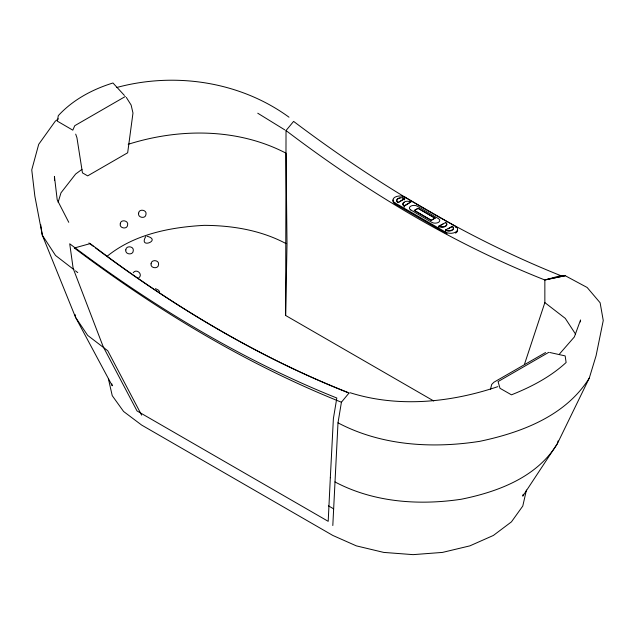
<?xml version="1.0" encoding="UTF-8"?>
<svg xmlns="http://www.w3.org/2000/svg" width="635" height="635" viewBox="0 0 635 635"><rect width="100%" height="100%" fill="white"/><g stroke="black" fill="none" stroke-linecap="round" stroke-linejoin="round"><path stroke-width="0.95" d="M433.753 400.987L285.623 315.468L286.028 130.548L293.608 121.396A1244.06 718.256 60 0 0 427.157 210.296M580.525 321.921L580.549 319.961L574.357 336.931L559.61 353.862M285.623 315.468L287.012 244.015L286.028 153.178C237.633 127.992 179.427 128.111 128.199 144.296M332.811 525.534L337.995 422.846L341.424 402.201L349.004 393.049M490.474 389.414L491.68 384.477L493.959 382.199L545.568 352.544M523.216 494.26L522.78 496.149L557.324 443.738L589.304 378.047L596.074 355.735L603.25 320.516L600.123 302.76L587.145 287.48L565.206 275.701L560.697 275.606L544.854 279.979A1168.765 674.791 60 0 1 286.028 130.572M526.439 490.029L522.78 506.055L511.437 521.867L493.395 535.44L469.876 545.862L442.492 552.41L413.099 554.641L383.715 552.41L356.33 545.862L332.811 535.44L141.637 425.069L123.595 411.488L112.244 395.676L108.379 378.714M558.117 440.912L557.324 443.738C537.012 477.29 497.824 491.863 461.153 499.261C418.584 505.579 373.483 502.341 334.939 481.925M58.118 202.287L60.992 192.81L75.644 174.022L82.01 169.347M524.447 364.379L544.854 302.609L544.854 279.979L565.206 275.701L546.005 279.662M133.215 272.733C136.469 268.073 143.589 274.518 138.636 277.963M589.304 378.047C565.698 415.957 521.438 432.554 479.663 441.349C431.99 448.723 381.294 445.706 337.995 422.846M145.78 236.537C138.009 249.499 162.227 240.173 147.106 236.26M58.372 118.848L55.245 121.229L38.703 144.32L31.75 169.878L34.854 196.151L42.307 235.18L75.525 317.27L112.244 385.77L111.816 383.889M106.759 256.572C133.89 234.283 170.013 227.203 204.248 225.354C232.497 225.496 260.961 230.235 286.107 243.626M125.397 96.464L74.755 125.698L72.811 130.159L57.333 121.142L58.301 115.657C72.882 99.751 92.535 89.321 112.966 82.987L124.412 95.44M404.582 198.85L398.066 202.613L404.582 198.453L404.582 199.834M404.241 207.169L404.241 205.78L410.758 202.017L404.241 206.177A4.612 2.659 0 0 1 404.241 202.414M414.298 210.423L418.068 208.24L435.054 218.051L431.284 220.424L414.298 210.423L431.284 220.226L435.054 218.051M414.298 210.622L418.068 208.439L435.054 218.249M438.912 227.425L438.912 226.044L445.437 222.671A4.612 2.659 0 0 1 445.437 226.441A4.612 2.659 0 0 1 438.912 226.441L442.992 224.084M445.603 231.291L445.603 229.902L452.128 226.536A4.612 2.659 0 0 1 452.128 230.299A4.612 2.659 0 0 1 445.603 230.299M448.048 228.886L452.128 226.536M548.696 352.361L498.062 381.595L500.007 388.302L511.453 394.827C531.17 386.985 550.418 376.976 566.118 362.498L565.158 355.902L549.68 352.473M497.848 386.636C450.715 402.566 398.193 407.884 350.163 392.74M74.335 247.999L90.178 243.618L111.649 259.612A1168.233 674.481 60 0 0 349.004 393.057M116.784 87.487C174.823 71.787 240.086 81.463 288.996 117.189M155.448 288.631L158.464 290.155L159.623 291.632M404.947 197.167L455.557 226.385A7.033 4.064 0 0 1 455.557 232.132A7.033 4.064 0 0 1 445.603 232.132L394.994 202.906A7.033 4.064 0 0 1 394.994 197.167A7.033 4.064 0 0 1 404.947 197.167L404.947 198.152M393.176 199.977A7.033 4.064 0 0 0 394.994 203.898L445.603 233.116A7.033 4.064 0 0 0 447.064 233.767M328.446 505.841L333.581 508.81M257.747 113.213L284.758 129.857M544.854 302.609L565.277 318.373L575.477 334.002M73.93 269.653L55.539 255.468L42.307 235.18L40.703 224.631M75.462 270.835L77.764 272.613M126.325 97.425L131.127 105.045L132.977 113.038L127.667 152.781L87.662 175.871L82.447 172.863L76.946 137.755L75.692 134.12M141.637 415.163L107.744 350.75L87.67 335.383L75.525 317.27L75.041 314.468M68.763 222.313L57.206 199.827L54.435 176.379L54.491 180.308M455.557 226.385L455.557 227.378M445.603 232.132L445.603 233.116M394.994 202.906L394.994 203.898M560.697 275.622A1244.06 718.256 60 0 1 428.014 210.788M341.424 402.225A1244.06 718.256 60 0 1 74.327 248.015M445.437 222.274A4.612 2.659 0 0 1 445.437 226.044A4.612 2.659 0 0 1 438.912 226.044M347.734 392.382A1168.765 674.791 60 0 1 131.905 274.32M131.104 273.756A1168.765 674.791 60 0 1 95.258 247.753M93.67 246.555A1168.765 674.791 60 0 1 88.908 242.951M398.066 202.216A4.612 2.659 0 0 1 398.066 198.453A4.612 2.659 0 0 1 404.582 198.453M457.621 230.251A7.033 4.064 0 0 1 455.557 233.116M398.066 202.613A4.612 2.659 0 0 1 398.066 198.85M399.018 198.422A4.612 2.659 0 0 1 400.129 198.16M402.519 198.16A4.612 2.659 0 0 1 403.63 198.422M404.241 205.78A4.612 2.659 0 0 1 404.241 202.017A4.612 2.659 0 0 1 410.758 202.017M409.805 201.993A4.612 2.659 0 0 1 410.758 202.414M452.128 226.139A4.612 2.659 0 0 1 452.128 229.902A4.612 2.659 0 0 1 445.603 229.902M151.051 263.779C150.082 268.47 158.488 269.303 158.575 264.612C159.552 259.913 151.146 259.08 151.051 263.779M125.793 249.888C124.738 254.54 133.144 255.564 133.279 250.833C134.334 246.174 125.936 245.15 125.793 249.888M330.327 477.711L328.2 521.327L137.025 410.948L103.132 346.543L73.152 268.399L69.723 243.784A1244.06 718.256 60 0 0 336.812 398.01L333.383 418.64L330.327 477.711M120.269 223.774C118.983 228.314 127.333 229.838 127.611 225.012C128.905 220.472 120.547 218.956 120.269 223.774M138.628 213.177C137.343 217.718 145.693 219.242 145.971 214.416C147.264 209.875 138.906 208.351 138.628 213.177M410.758 209.939L431.879 222.377A4.612 2.659 0 0 0 438.404 222.377A4.612 2.659 0 0 0 438.404 218.615L417.282 206.177A4.612 2.659 0 0 0 410.758 206.177A4.612 2.659 0 0 0 410.758 209.939"/></g></svg>
